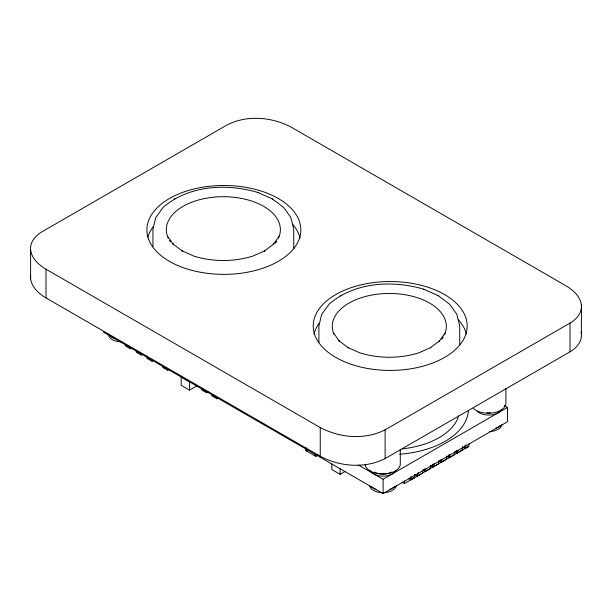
<?xml version="1.0" encoding="UTF-8"?>
<svg xmlns="http://www.w3.org/2000/svg" width="612" height="612" viewBox="0 0 612 612"><rect width="100%" height="100%" fill="white"/><g stroke="black" fill="none" stroke-linecap="round" stroke-linejoin="round"><path stroke-width="0.92" d="M30.6 250.017C29.774 242.123 35.557 235.398 42.06 231.757L227.067 124.947C246.95 114.765 271.866 116.869 291.266 127.204L566.085 285.873C573.192 290.065 580.23 296.33 581.4 304.944L581.4 333.678C582.226 341.519 576.481 348.19 570.017 351.808L385.116 458.564C365.027 468.853 339.844 466.727 320.244 456.277L46.022 297.952C38.87 293.729 31.778 287.418 30.6 278.751L30.6 250.017C31.778 258.692 38.87 265.004 46.022 269.226L320.244 427.543C339.844 437.993 365.027 440.12 385.116 429.831L570.017 323.075C576.481 319.464 582.226 312.786 581.4 304.944M30.6 278.751L30.631 275.301M401.977 482.134L404.425 483.549L404.639 480.956M410.216 478.706L410.461 476.84M411.799 476.694L411.057 479.816L408.724 478.676M414.936 474.461L414.508 477.704L411.057 479.816M418.203 472.571L417.399 476.159L414.316 474.583M422.808 470.666L422.487 473.107L417.399 476.159M424.743 468.815L424.529 470.437L423.037 469.58M426.074 468.784L425.378 471.554L423.037 470.414M430.886 465.25L430.458 468.501L425.378 471.554M432.508 465.831L432.722 464.21M434.153 463.361L433.35 466.948L430.267 465.38M438.758 461.456L438.437 463.896L433.35 466.948M440.694 459.604L440.479 461.226L438.988 460.369M442.025 459.574L441.328 462.343L438.988 461.203M446.837 456.039L446.408 459.291L441.328 462.343M448.458 456.628L448.673 454.999M450.103 454.158L449.3 457.738L446.217 456.169M454.708 452.245L454.387 454.685L449.3 457.738M456.644 450.394L456.43 452.023L454.938 451.159M457.975 450.363L457.279 453.132L454.938 451.993M462.787 446.829L462.358 450.08L457.279 453.132M464.47 447.38L464.684 445.758M462.228 446.921L465.311 448.497L466.122 444.909M465.311 448.497L468.769 446.385L469.136 443.593M152.977 229.163L155.655 217.78L163.152 207.369C188.748 185.252 226.371 183.21 257.706 192.42L257.92 192.512M318.936 325.905L321.614 314.53L329.111 304.118C354.708 282.002 392.33 279.959 423.657 289.17L423.879 289.262M278.995 236.439L273.243 244.456L273.847 243.913L264.315 251.081L264.889 250.752L252.725 256.137C233.669 261.974 213.037 261.974 193.981 256.137L181.818 250.752L182.391 251.081L172.859 243.913L173.464 244.456L167.711 236.439M444.955 333.18L439.202 341.205L439.806 340.662L430.274 347.83L430.848 347.494L418.677 352.887C399.628 358.724 378.996 358.724 359.94 352.887L347.777 347.494L348.35 347.83L338.818 340.662L339.423 341.205L333.662 333.18M174.198 199.061L174.772 198.724M340.157 295.803L340.731 295.474M125.269 344.411L125.269 345.818L130.341 348.748L131.779 347.922M136.216 350.73L136.216 352.137L141.288 355.067L142.726 354.241M146.979 356.238L146.979 358.349L152.051 361.279L153.482 360.453M162.654 365.991L162.654 367.399L167.726 370.329L169.157 369.503M189.452 390.096L189.452 381.697L181.183 376.916L181.183 385.323L189.452 390.096L196.842 385.828M201.593 388.475L201.593 389.882L206.665 392.812L208.095 391.986M211.913 394.434L211.913 395.842L216.992 398.772L218.423 397.945M317.988 454.884L315.608 456.254L315.608 454.433M305.954 447.953L305.954 450.677L315.67 456.292L318.049 454.915M331.849 463.965L331.849 469.565L340.127 474.338L345.084 471.477M358.349 464.936L383.12 479.234L507.524 407.408L507.524 421.775L383.12 493.601L103.206 331.995M404.425 483.549L465.342 448.382M465.686 448.16L468.769 446.385M467.545 446.439L468.394 446.722M461.142 450.141L461.983 450.417M445.192 459.344L446.033 459.627M429.242 468.555L430.083 468.838M413.291 477.765L414.133 478.041M271.927 198.724L272.501 199.061M437.886 295.474L438.46 295.803M257.706 192.42L272.233 198.854L283.547 207.369L290.807 217.39L293.729 229.163L293.768 248.602M423.657 289.17L438.192 295.604L449.506 304.118L456.759 314.14L459.688 325.905L459.719 344.403M504.227 405.504L507.524 407.408M581.025 331.949L581.4 333.678M570.017 323.075L570.017 351.808M505.91 388.475L505.91 402.734A17.595 10.159 0 0 1 493.425 412.786A17.595 10.159 0 0 1 473.382 408.426M400.286 449.988L400.286 463.299A17.595 10.159 0 0 1 383.716 474.009A17.595 10.159 0 0 1 365.157 464.439M385.116 429.831L385.116 458.564M383.12 479.234L383.12 493.601M340.127 468.738L340.127 474.338M320.244 427.543L320.244 456.277M318.898 326.38L318.898 342.506M315.67 454.471L315.67 456.292M314.514 453.829L314.514 455.626M314.453 453.798L314.453 455.588M307.147 449.575L307.209 451.404M306.015 447.984L306.015 450.715M216.992 397.364L216.992 398.772M206.665 391.405L206.665 392.812M167.726 368.921L167.726 370.329M152.939 229.63L152.939 246.705M152.051 359.871L152.051 361.279M141.288 353.66L141.288 355.067M130.341 347.341L130.341 348.748M46.022 269.226L46.022 297.952M147.89 237.158A76.974 44.439 0 0 1 153.314 226.517M292.567 224.252A76.974 44.439 0 0 1 300.071 238.045M313.987 334.075A76.974 44.439 0 0 1 319.089 323.32M458.25 319.594A76.974 44.439 0 0 1 466.398 334.121M168.269 238.152A57.023 32.926 0 0 1 223.349 196.704A57.023 32.926 0 0 1 278.437 238.152M276.785 241.128A57.023 32.926 0 0 1 275.224 243.316M170.411 241.862A57.023 32.926 0 0 1 169.455 240.394M501.542 409.367A13.311 7.681 0 0 1 490.426 414.997A13.311 7.681 0 0 1 477.161 411.218M490.426 412.84A13.311 7.681 0 0 1 486.945 412.84M395.819 470.421A13.334 7.696 0 0 1 382.944 476.128A13.334 7.696 0 0 1 370.061 470.421M391.734 472.059A13.334 7.696 0 0 1 374.146 472.059M501.886 424.598A13.311 7.688 0 0 1 489.493 431.598M394.419 486.67A13.319 7.688 0 0 1 389.546 489.485M376.227 489.485A13.319 7.688 0 0 1 371.346 486.67M396.155 485.645A13.319 7.688 0 0 1 383.747 492.652M382.018 492.652A13.319 7.688 0 0 1 369.617 485.645M500.157 425.615A13.311 7.688 0 0 1 495.284 428.431M114.964 338.658A13.334 7.696 0 0 1 110.084 335.843M121.627 341.848A13.334 7.696 0 0 1 108.293 334.144M468.417 410.736A79.17 45.709 0 0 1 399.644 454.226M333.861 334.075A57.023 32.926 0 0 1 390.051 293.462A57.023 32.926 0 0 1 444.396 334.902M443.203 337.135A57.023 32.926 0 0 1 441.734 339.339M458.648 415.976A70.411 40.652 0 0 1 402.161 448.879M185.375 268.408A76.974 44.439 0 0 0 300.836 229.921A76.974 44.439 0 0 0 185.375 191.441A76.974 44.439 0 0 0 185.375 268.408M351.671 364.454A76.974 44.439 0 0 0 467.163 326.005A76.974 44.439 0 0 0 351.732 287.487A76.974 44.439 0 0 0 351.671 364.454"/></g></svg>
